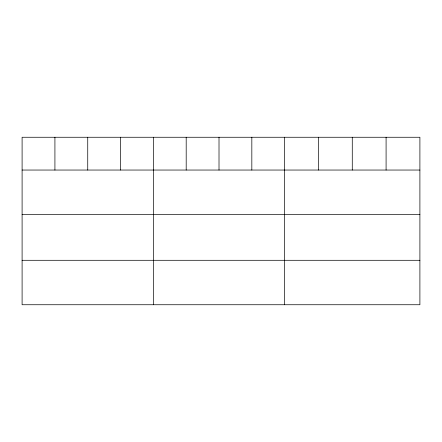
<?xml version="1.0" encoding="UTF-8"?>
<svg xmlns="http://www.w3.org/2000/svg" width="442" height="442" viewBox="0 0 442 442"><rect width="100%" height="100%" fill="white"/><g stroke="black" fill="none" stroke-linecap="round" stroke-linejoin="round"><path stroke-width="0.66" d="M419.9 170.043L419.9 304.742L22.1 304.742L22.1 137.258L419.9 137.258L419.9 170.043L22.1 170.043M22.1 214.492L419.9 214.492M22.1 260.294L419.9 260.294M386.087 137.258L386.087 170.043M352.274 137.258L352.274 170.043M318.461 137.258L318.461 170.043M284.648 137.258L284.648 304.742M251.829 137.258L251.829 170.043M219.011 137.258L219.011 170.043M186.192 137.258L186.192 170.043M153.374 137.258L153.374 304.742M120.555 137.258L120.555 170.043M87.737 137.258L87.737 170.043M54.919 137.258L54.919 170.043"/></g></svg>
